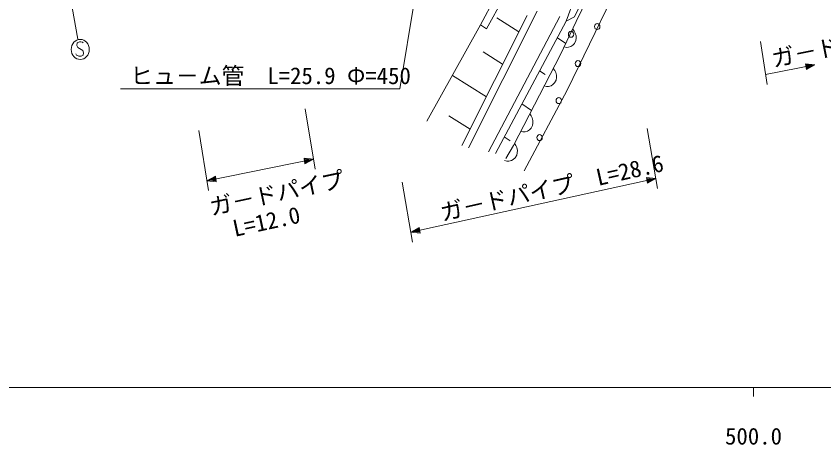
# Model space of a CAD drawing. Units: millimetres, scale not verified. Extents: x 40000 to 680000, y 20000 to 380000.
# Drawn here: x 487287 to 575699, y 198715 to 245642 of the extents above; entities that cross this region are included whole.
import ezdxf
from ezdxf.enums import TextEntityAlignment as Align

# ---------------------------------------------------------------- set-up
doc = ezdxf.new("R2010")
doc.units = ezdxf.units.MM
doc.header["$LTSCALE"] = 1000
for name, color, linetype, lineweight in [('M-BGD', 7, 'Continuous', 13), ('M-BGD-EXST', 7, 'Continuous', 13), ('M-STR-HTXT', 7, 'Continuous', 13), ('M-TTL-BAND', 7, 'Continuous', 13)]:
    doc.layers.add(name, color=color, linetype=linetype, lineweight=lineweight)
doc.styles.add('ＭＳ ゴシック', font='')
doc.styles.get('ＭＳ ゴシック').set_extended_font_data('MS Gothic')

msp = doc.modelspace()

# ---------------------------------------------------------------- linework, layer by layer
at = {"layer": 'M-BGD'}
for p, q in [((547493, 245085), (551772, 256933)), ((538114, 244691), (541699, 251342)), ((542384, 250868), (538790, 244252)), ((551011, 251013), (548388, 245579)), ((551222, 250547), (548602, 245047)), ((548602, 245047), (551222, 250547)), ((553353, 249409), (547614, 237553)), ((544312, 246187), (536810, 231215)), ((543214, 245705), (536078, 231491)), ((539003, 230807), (546793, 245596)), ((539755, 230605), (547493, 245085)), ((542322, 243928), (539919, 245440)), ((548602, 245047), (546876, 241437)), ((546876, 241437), (548602, 245047)), ((547493, 245085), (548388, 245579)), ((532251, 234148), (538114, 244691)), ((538790, 244252), (538114, 244691)), ((548376, 244013), (548205, 244216)), ((546526, 243275), (547457, 242652)), ((548495, 243792), (548376, 244013)), ((548575, 243493), (548495, 243792)), ((548545, 242960), (548587, 243236)), ((548587, 243236), (548575, 243493)), ((547274, 242268), (547520, 242221)), ((547750, 242234), (548017, 242324)), ((548017, 242324), (548214, 242457)), ((548214, 242457), (548396, 242649)), ((548396, 242649), (548545, 242960)), ((540538, 240375), (538394, 241724)), ((546876, 241437), (541722, 231501)), ((541722, 231501), (546876, 241437)), ((547520, 242221), (547750, 242234)), ((544591, 239655), (545197, 239249)), ((546248, 239699), (546083, 239908)), ((546360, 239473), (546248, 239699)), ((538754, 236821), (535038, 239159)), ((546431, 239171), (546360, 239473)), ((546384, 238640), (546434, 238914)), ((546434, 238914), (546431, 239171)), ((545093, 237998), (545337, 237941)), ((545337, 237941), (545567, 237945)), ((545567, 237945), (545837, 238025)), ((545837, 238025), (546038, 238150)), ((546038, 238150), (546225, 238334)), ((546225, 238334), (546384, 238640)), ((547614, 237553), (542890, 228707)), ((542657, 236035), (543709, 235331)), ((536970, 233268), (534655, 234724)), ((543671, 234730), (543506, 234940)), ((543782, 234505), (543671, 234730)), ((543854, 234203), (543782, 234505)), ((543648, 233366), (543807, 233672)), ((543807, 233672), (543857, 233946)), ((543857, 233946), (543854, 234203)), ((542515, 233030), (542760, 232973)), ((542760, 232973), (542990, 232977)), ((542990, 232977), (543259, 233057)), ((543259, 233057), (543461, 233182)), ((543461, 233182), (543648, 233366)), ((540723, 232415), (541379, 231976)), ((541994, 231482), (541840, 231702)), ((541722, 231501), (540875, 230055)), ((540875, 230055), (541722, 231501)), ((542094, 231250), (541994, 231482)), ((542151, 230945), (542094, 231250)), ((542142, 230687), (542151, 230945)), ((541502, 229836), (541709, 229949)), ((541709, 229949), (541905, 230122)), ((541905, 230122), (542078, 230417)), ((542078, 230417), (542142, 230687)), ((540758, 229855), (540999, 229783)), ((540999, 229783), (541229, 229773)), ((541229, 229773), (541502, 229836))]:
    msp.add_line(p, q, dxfattribs=at)
for centre in [(550888, 244505), (548027, 243656), (548786, 240453), (546684, 236402), (544583, 232350)]:
    msp.add_ellipse(centre, major_axis=(0, -331), ratio=0.893369, dxfattribs=at)
at = {"layer": 'M-BGD-EXST'}
for p, q in [((489352, 269731), (494044, 243140)), ((493983, 242705), (493943, 242440)), ((493943, 242440), (494022, 242219)), ((494220, 242838), (493983, 242705)), ((494378, 242838), (494220, 242838)), ((494535, 242793), (494378, 242838)), ((494614, 242705), (494535, 242793)), ((493904, 241380), (493825, 241512)), ((494141, 241247), (493904, 241380)), ((494022, 242219), (494575, 241866)), ((494614, 241380), (494417, 241247)), ((494575, 241866), (494654, 241645)), ((494654, 241645), (494614, 241380)), ((494417, 241247), (494141, 241247))]:
    msp.add_line(p, q, dxfattribs=at)
msp.add_ellipse((494299, 241998), major_axis=(0, -1104), ratio=0.893369, dxfattribs=at)
at = {"layer": 'M-STR-HTXT'}
for p, q in [((534497, 269336), (529268, 237678)), ((568765, 242869), (569495, 238175)), ((569326, 239263), (574723, 240314)), ((573798, 239820), (573704, 240430)), ((573704, 240430), (574723, 240314)), ((573824, 239915), (573756, 240350)), ((573756, 240350), (574451, 240261)), ((574723, 240314), (573798, 239820)), ((573849, 240009), (573809, 240271)), ((573809, 240271), (574295, 240231)), ((574451, 240261), (573824, 239915)), ((574295, 240231), (573849, 240009)), ((573874, 240104), (573861, 240191)), ((573861, 240191), (574062, 240185)), ((574062, 240185), (573874, 240104)), ((529268, 237678), (498706, 237678)), ((520001, 228892), (518940, 235480)), ((507286, 233130), (508346, 226542)), ((557507, 226787), (556362, 233336)), ((508171, 227629), (519826, 229979)), ((518904, 229479), (518806, 230088)), ((518806, 230088), (519826, 229979)), ((518929, 229574), (518859, 230008)), ((518859, 230008), (519554, 229924)), ((519826, 229979), (518904, 229479)), ((518953, 229669), (518911, 229929)), ((518911, 229929), (519398, 229893)), ((519554, 229924), (518929, 229574)), ((519398, 229893), (518953, 229669)), ((518978, 229763), (518964, 229850)), ((518964, 229850), (519165, 229846)), ((519165, 229846), (518978, 229763)), ((508171, 227629), (509093, 228129)), ((509093, 228129), (509191, 227520)), ((509191, 227520), (508171, 227629)), ((508443, 227684), (509068, 228034)), ((509138, 227599), (508443, 227684)), ((508598, 227715), (509043, 227939)), ((509085, 227679), (508598, 227715)), ((508831, 227762), (509018, 227845)), ((509032, 227758), (508831, 227762)), ((509018, 227845), (509032, 227758)), ((509043, 227939), (509085, 227679)), ((509068, 228034), (509138, 227599)), ((529542, 227461), (530687, 220912)), ((530498, 221996), (557318, 227871)), ((556403, 227355), (556297, 227962)), ((556297, 227962), (557318, 227871)), ((556426, 227450), (556351, 227884)), ((556351, 227884), (557047, 227811)), ((557318, 227871), (556403, 227355)), ((556450, 227546), (556404, 227806)), ((556404, 227806), (556892, 227777)), ((557047, 227811), (556426, 227450)), ((556892, 227777), (556450, 227546)), ((556474, 227641), (556458, 227727)), ((556458, 227727), (556660, 227727)), ((556660, 227727), (556474, 227641)), ((530498, 221996), (531413, 222511)), ((531519, 221904), (530498, 221996)), ((530769, 222055), (531389, 222416)), ((531465, 221982), (530769, 222055)), ((530924, 222089), (531366, 222321)), ((531411, 222061), (530924, 222089)), ((531156, 222140), (531342, 222226)), ((531357, 222139), (531156, 222140)), ((531342, 222226), (531357, 222139)), ((531366, 222321), (531411, 222061)), ((531389, 222416), (531465, 221982)), ((531413, 222511), (531519, 221904))]:
    msp.add_line(p, q, dxfattribs=at)
at = {"layer": 'M-TTL-BAND'}
for p, q in [((40000, 205000), (579000, 205000)), ((568000, 205000), (568000, 204000))]:
    msp.add_line(p, q, dxfattribs=at)

# ---------------------------------------------------------------- texts
at = {"layer": 'M-STR-HTXT', "style": 'ＭＳ ゴシック'}
for s, rotation, p in [('ガ－ドパイプ', 11.276, (570292, 239508)), ('ガ－ドパイプ\u3000L=28.6', 12.719, (534056, 222671)), ('ガ－ドパイプ', 12.053, (508785, 223289)), ('L=12.0', 12.164, (511333, 220945))]:
    msp.add_text(s, height=1833, rotation=rotation, dxfattribs=at).set_placement(p, align=Align.BOTTOM_LEFT)
msp.add_text('ヒュ－ム管\u3000L=25.9 Φ=450', height=1833, dxfattribs=at).set_placement((499773, 237654), align=Align.BOTTOM_LEFT)
at = {"layer": 'M-TTL-BAND', "style": 'ＭＳ ゴシック'}
msp.add_text('500.0', height=1833, dxfattribs=at).set_placement((568000, 198195), align=Align.BOTTOM_CENTER)
msp.add_text('500.0', height=1833, dxfattribs=at).set_placement((568000, 198195), align=Align.BOTTOM_CENTER)

doc.saveas('drawing.dxf')
